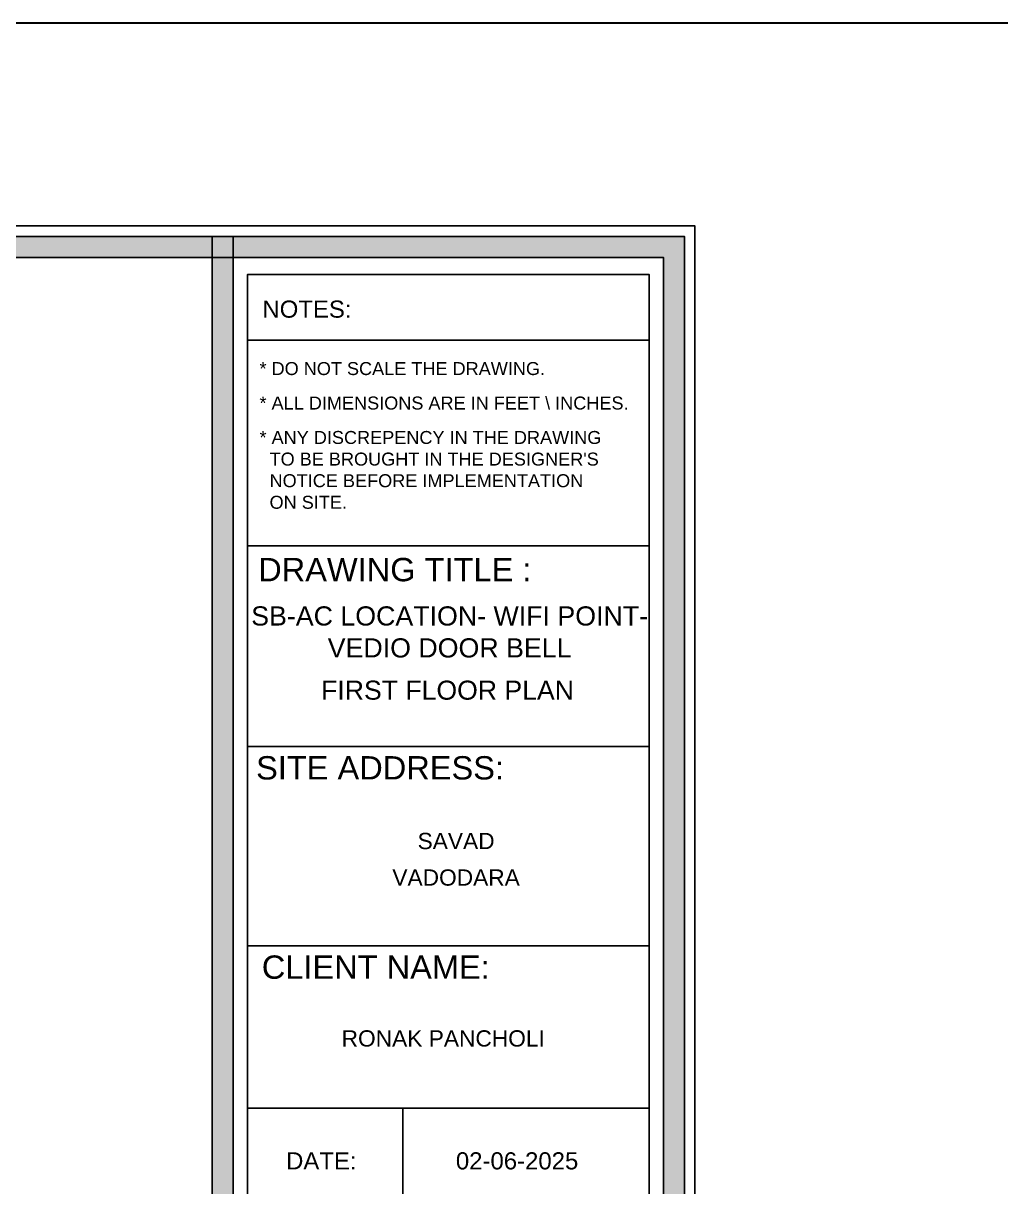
# Model space of a CAD drawing. Header units: millimetres. Extents: x 35877 to 3066687, y -650199 to -40525.
# Drawn here: x 151880.8 to 152136, y -178110.3 to -177806.8 of the extents above; entities that cross this region are included whole.
import ezdxf
from ezdxf.enums import TextEntityAlignment as Align

# ---------------------------------------------------------------- set-up
doc = ezdxf.new("R2010")
doc.units = ezdxf.units.MM
doc.header["$MEASUREMENT"] = 0
doc.layers.add('GROUND FLOOR  ( Text )', color=251, linetype='Continuous')
doc.layers.add('NAME PLATE', color=7, linetype='Continuous', lineweight=25)
doc.layers.add('XX~SLAB ( BEAM )~ ( DIM )', color=7, linetype='Continuous', lineweight=9)
doc.styles.add('Arial', font='arial.ttf')

# ---------------------------------------------------------------- blocks, each defined once
blk = doc.blocks.new('LAYOUT FILE')
at = {"layer": 'NAME PLATE', "true_color": 0xd39e00}
h = blk.add_hatch(color=42, dxfattribs=at)
h.paths.add_polyline_path([(3346889.83, -513806.18), (3346889.83, -514260.7), (3347535.56, -514260.7), (3347535.56, -513806.18)])
h.paths.add_polyline_path([(3346894.36, -513810.71), (3347531.03, -513810.71), (3347531.03, -514256.17), (3346894.36, -514256.17)], flags=16)
blk.add_hatch(color=42, dxfattribs=at).paths.add_polyline_path([(3347433.6, -514256.17), (3347438.13, -514256.17), (3347438.13, -513806.18), (3347433.6, -513806.18)])
at = {"layer": 'NAME PLATE', "color": 42, "true_color": 0xd39e00}
for p, q in [((3347527.96, -513828.55), (3347441.2, -513828.55)), ((3347527.96, -513872.99), (3347441.2, -513872.99)), ((3347527.96, -513916.26), (3347441.2, -513916.26)), ((3347527.96, -513959.27), (3347441.2, -513959.27)), ((3347527.96, -513994.31), (3347441.2, -513994.31)), ((3347474.77, -513994.31), (3347474.77, -514044.12))]:
    blk.add_line(p, q, dxfattribs=at)
for points in [[(3346887.56, -513803.91), (3347537.83, -513803.91), (3347537.83, -514262.96), (3346887.56, -514262.96)], [(3346889.83, -513806.18), (3347535.56, -513806.18), (3347535.56, -514260.7), (3346889.83, -514260.7)], [(3347433.6, -514256.17), (3347433.6, -513806.18), (3347438.13, -513806.18), (3347438.13, -514256.17)], [(3346894.36, -513810.71), (3347531.03, -513810.71), (3347531.03, -514256.17), (3346894.36, -514256.17)], [(3347441.2, -514252.44), (3347441.2, -513814.44), (3347527.96, -513814.44), (3347527.96, -514252.44)]]:
    blk.add_lwpolyline(points, close=True, dxfattribs=at)
at = {"layer": 'NAME PLATE', "style": 'Arial'}
for s, height, p in [('NOTES:', 3.699, (3347454.07, -513823.73)), ('DRAWING TITLE : ', 5.0338, (3347474.01, -513880.61)), ('SITE ADDRESS:', 5.0338, (3347469.85, -513923.39)), ('CLIENT NAME:', 5.0338, (3347468.93, -513966.4)), ('DATE:', 3.699, (3347457.17, -514007.54)), ('02-06-2025', 3.699, (3347499.44, -514007.54))]:
    blk.add_text(s, height=height, dxfattribs=at).set_placement(p, align=Align.CENTER)
at = {"layer": 'NAME PLATE', "char_height": 2.7974, "width": 108.0765, "attachment_point": 1, "style": 'Arial'}
for s, insert in [('* DO NOT SCALE THE DRAWING.', (3347443.82, -513833.31, 0)), ('* ALL DIMENSIONS ARE IN FEET \\\\ INCHES.', (3347443.82, -513840.75, 0)), ("* ANY DISCREPENCY IN THE DRAWING \\P  TO BE BROUGHT IN THE DESIGNER'S\\P  NOTICE BEFORE IMPLEMENTATION \\P  ON SITE.", (3347443.82, -513848.18, 0))]:
    blk.add_mtext(s, dxfattribs=dict(at, insert=insert))

msp = doc.modelspace()

# ---------------------------------------------------------------- linework, layer by layer
at = {"layer": 'XX~SLAB ( BEAM )~ ( DIM )', "color": 3, "lineweight": 30, "transparency": 33554687}
msp.add_lwpolyline([(153029.873, -177806.756), (150246.988, -177806.756), (150246.988, -178459.813), (153029.873, -178459.813)], close=True, dxfattribs=at)

# ---------------------------------------------------------------- block references
at = {"layer": 'NAME PLATE', "lineweight": 0, "transparency": 33554687, "xscale": 1.209046105522275, "yscale": 1.209046105522275, "zscale": 1.209046105522275}
msp.add_blockref('LAYOUT FILE', (-3895271.433, 443353.001, 0.126), dxfattribs=at)

# ---------------------------------------------------------------- texts
at = {"layer": 'GROUND FLOOR  ( Text )', "transparency": 33554687, "insert": (151992.115, -177965.601), "char_height": 5, "width": 121.24935, "attachment_point": 5, "style": 'Arial'}
msp.add_mtext('SB-AC LOCATION- WIFI POINT- VEDIO DOOR BELL', dxfattribs=at)
at = {"layer": 'NAME PLATE', "transparency": 33554687, "style": 'Arial'}
for s, height, p in [('FIRST FLOOR PLAN', 4.97292, (151991.569, -177983.253)), (' SAVAD ', 4.2457, (151993.803, -178022.243, 0.126)), ('VADODARA', 4.2457, (151993.803, -178031.774, 0.126)), ('RONAK PANCHOLI    ', 4.24568, (151993.741, -178073.756, 0.126))]:
    msp.add_text(s, height=height, dxfattribs=at).set_placement(p, align=Align.CENTER)

doc.saveas('drawing.dxf')
